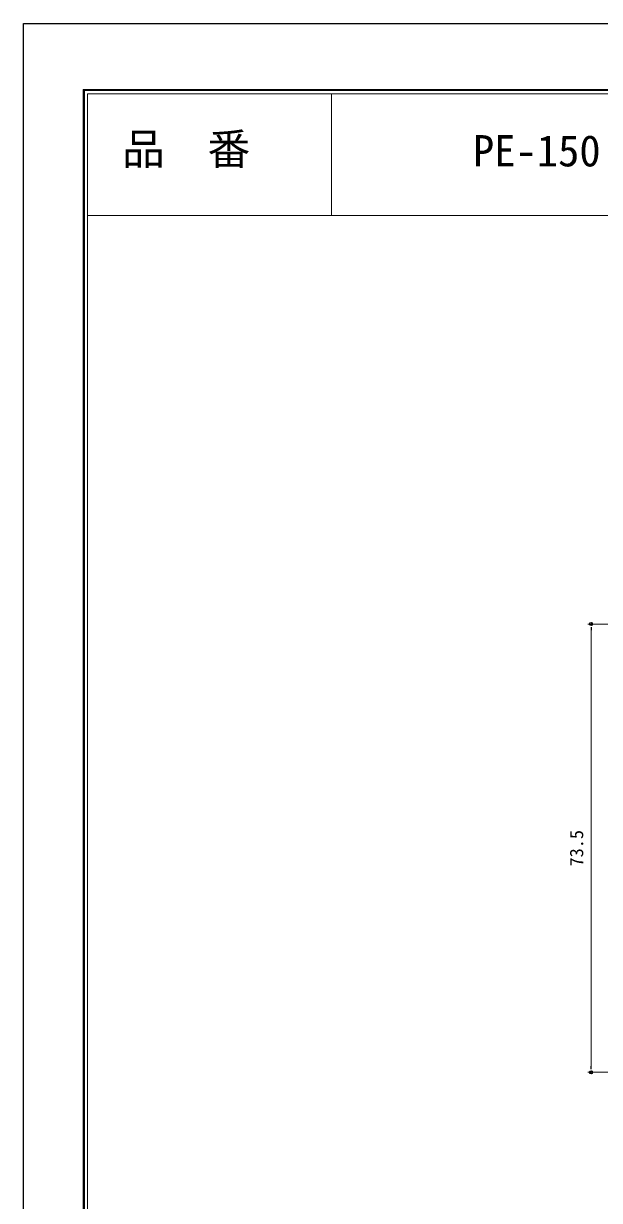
# Model space of a CAD drawing. Units: millimetres, scale not verified. Extents: x -210 to 210, y -148 to 149.
# Drawn here: x -210 to -115.6, y -44.5 to 148.5 of the extents above; entities that cross this region are included whole.
import ezdxf
from ezdxf.enums import TextEntityAlignment as Align

# ---------------------------------------------------------------- set-up
doc = ezdxf.new("R2010")
doc.units = ezdxf.units.MM
doc.header["$LTSCALE"] = 0.5
doc.header["$PDMODE"] = 32
doc.header["$PDSIZE"] = 0.25
for name, color, linetype in [('0-0_0', 7, 'Continuous'), ('0-2_1-2図名', 7, 'Continuous'), ('0-5_Defpoints', 7, 'Continuous'), ('0-A_5-4図補助2', 7, 'Continuous')]:
    doc.layers.add(name, color=color, linetype=linetype)
doc.layers.add('0-1_1-1図枠', color=3, linetype='Continuous', lineweight=18)
doc.layers.add('0-3_2-1寸法', color=7, linetype='Continuous', lineweight=18)
doc.styles.add('ＭＳ ゴシック', font='')
doc.styles.get('ＭＳ ゴシック').set_extended_font_data('MS Gothic')

# ---------------------------------------------------------------- blocks, each defined once
blk = doc.blocks.new('A$C35B224EE')
at = {"layer": '0-1_1-1図枠'}
for p, q in [((0.2, 275.2), (0.2, 0.2)), ((0.2, 275.2), (400.2, 275.2)), ((0.7, 274.7), (0.7, 0.7)), ((0.7, 274.7), (399.7, 274.7)), ((40.7, 274.7), (40.7, 254.7)), ((0.7, 254.7), (399.7, 254.7))]:
    blk.add_line(p, q, dxfattribs=at)
at = {"layer": '0-5_Defpoints'}
for q in [(0, 0), (400.4, 275.4)]:
    blk.add_line((0, 275.4), q, dxfattribs=at)
blk = doc.blocks.new('_Dot')
at = {"layer": '0-0_0'}
for p, q in [((-0.5, 0), (-1, 0)), ((0.25, 0), (-0.25, 0))]:
    blk.add_line(p, q, dxfattribs=at)
blk.add_circle((0, 0), 0.25, dxfattribs=at)
blk = doc.blocks.new('D2')
at = {"layer": '0-3_2-1寸法'}
for p, q in [((105.501, 198.5448), (92.5368, 198.5448)), ((93.0368, 197.5448), (93.0368, 126.0448)), ((105.501, 125.0448), (92.5368, 125.0448))]:
    blk.add_line(p, q, dxfattribs=at)
at = {"layer": '0-5_Defpoints'}
for p in [(108.501, 198.5448), (93.0368, 125.0448), (108.501, 125.0448)]:
    blk.add_point(p, dxfattribs=at)
at = {"layer": '0-3_2-1寸法'}
for p, rotation in [((93.0368, 198.5448), 90), ((93.0368, 125.0448), 270)]:
    blk.add_blockref('_Dot', p, dxfattribs=dict(at, rotation=rotation))
at = {"layer": '0-3_2-1寸法', "style": 'ＭＳ ゴシック'}
blk.add_text('73.5', height=2.199, rotation=90, dxfattribs=at).set_placement((92.4118, 158.7948), align=Align.BOTTOM_LEFT)

msp = doc.modelspace()

# ---------------------------------------------------------------- linework, layer by layer
at = {"layer": '0-5_Defpoints'}
for q in [(-200.1865, -137.698), (200.2135, 137.702)]:
    msp.add_line((-200.1865, 137.702), q, dxfattribs=at)
msp.add_lwpolyline([(-209.9865, -148.498), (-209.9865, 148.502), (210.0135, 148.502), (210.0135, -148.498)], close=True, dxfattribs=at)

# ---------------------------------------------------------------- block references
at = {"layer": '0-3_2-1寸法'}
msp.add_blockref('D2', (-209.9815, -148.502), dxfattribs=at)
at = {"layer": '0-A_5-4図補助2'}
msp.add_blockref('A$C35B224EE', (-200.1865, -137.698), dxfattribs=at)

# ---------------------------------------------------------------- texts
at = {"layer": '0-2_1-2図名', "style": 'ＭＳ ゴシック'}
for s, p in [('品\u3000番', (-193.8174, 123.8218)), ('PE-150', (-136.3174, 123.5375))]:
    msp.add_text(s, height=5.132, dxfattribs=at).set_placement(p, align=Align.BOTTOM_LEFT)

doc.saveas('drawing.dxf')
